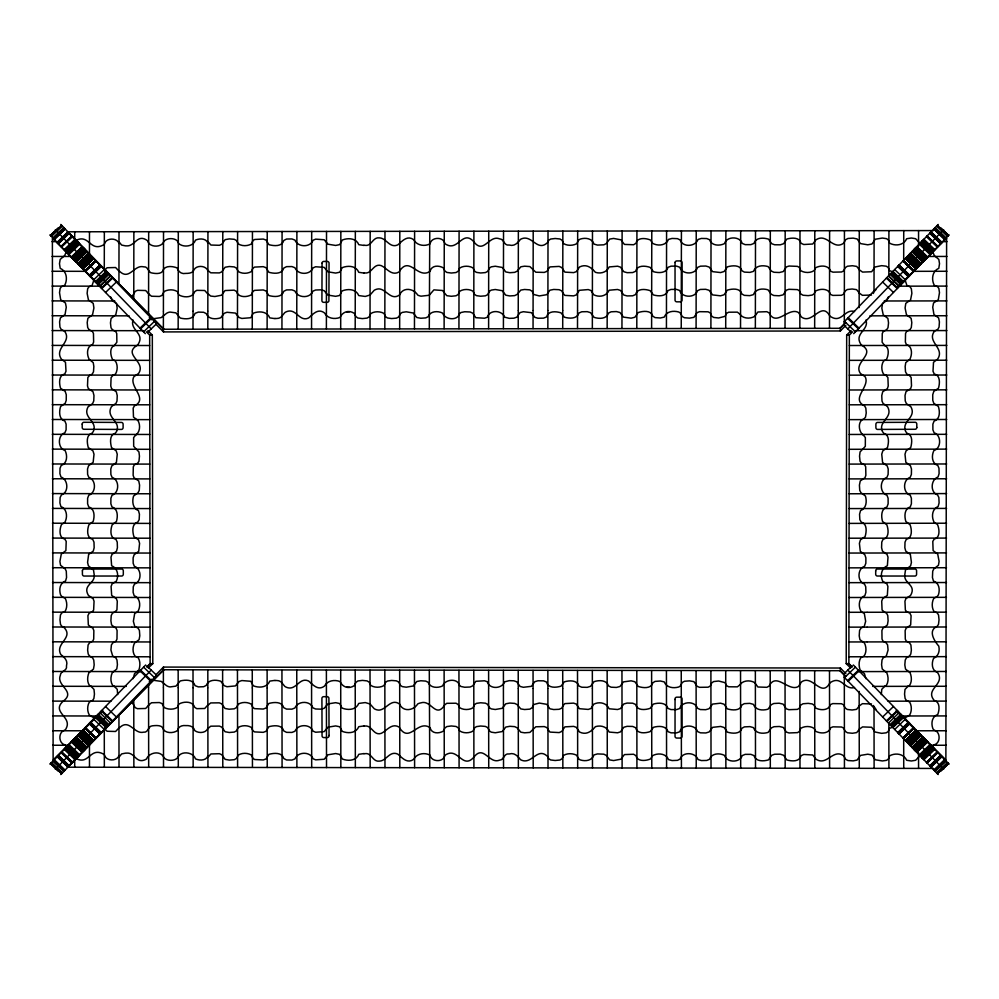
<?xml version="1.0" encoding="UTF-8"?>
<svg xmlns="http://www.w3.org/2000/svg" width="999" height="999" viewBox="0 0 999 999"><rect width="100%" height="100%" fill="white"/><g stroke="black" fill="none" stroke-linecap="round" stroke-linejoin="round"><path stroke-width="1.5" d="M163.961 329.233L74.7 239.048L74.713 231.78M89.46 253.958L89.485 231.756M104.283 268.931L104.346 231.731M118.943 283.741L119.018 231.718M133.766 298.738L133.866 231.693M148.551 313.674L148.564 311.413M148.564 311.176L148.676 231.668M163.374 329.071L163.399 311.376M163.411 311.139L163.524 231.656M178.159 329.046L178.184 311.351M178.197 311.139L178.309 231.631M193.007 329.033L193.032 311.313M193.044 311.114L193.157 231.606M207.817 329.008L207.842 311.288M207.829 310.951L207.942 231.593M222.615 328.983L222.64 311.251M222.677 310.939L222.789 231.568M237.45 328.971L237.475 311.213M237.487 310.914L237.6 231.543M252.26 328.946L252.285 311.188M252.322 310.914L252.447 232.492M267.12 328.921L267.145 311.151M267.12 310.901L267.233 231.506M281.943 328.534L282.08 231.481M296.753 328.883L296.89 231.468M311.551 328.496L311.688 231.443M326.386 328.846L326.523 231.418M340.696 328.821L340.846 231.406M355.194 328.808L355.344 231.381M370.017 328.783L370.167 231.356M384.827 328.758L384.977 231.343M399.662 328.746L399.812 231.318M414.46 328.721L414.61 231.293M429.295 328.696L429.77 231.281M444.118 328.671L444.268 231.256M458.941 328.659L459.09 231.231M473.776 328.634L473.901 231.219M488.611 310.327L488.736 231.194M488.611 328.609L488.636 310.689M503.409 328.596L503.446 310.664M503.409 310.302L503.533 231.169M518.219 328.571L518.256 310.639M518.244 310.314L518.369 231.156M533.054 328.546L533.079 310.589M533.079 310.314L533.204 231.131M547.852 328.534L547.889 310.577M547.889 310.302L548.014 231.106M562.712 328.509L562.737 310.539M562.737 310.314L562.849 231.094M577.509 328.484L577.534 310.514M577.559 310.302L577.672 231.069M592.345 328.471L592.37 310.477M592.37 310.277L592.482 231.044M607.155 328.446L607.292 231.031M621.952 328.421L622.115 231.006M636.8 328.409L636.925 230.981M651.61 328.384L651.785 230.969M666.433 328.359L666.583 230.944M681.243 328.346L681.418 230.919M696.091 328.321L696.228 230.906M710.901 328.296L711.026 230.881M725.711 328.284L725.873 230.856M740.534 328.259L740.684 230.844M755.356 328.234L755.506 230.819M770.316 230.794L770.204 328.221M785.027 328.196L785.177 230.781M799.837 328.172L799.987 230.757M814.66 328.159L814.797 230.732M829.495 328.134L829.607 230.719M844.317 323.314L844.442 230.694M850.636 668.006L846.215 663.623L846.677 335.052L851.098 330.644M852.659 331.805L849.35 335.102L848.875 663.698L852.197 666.97M859.152 307.617L859.277 230.669M873.326 293.506L874.013 291.621L874.113 230.657M888.835 276.199L888.91 230.632M903.683 261.888L903.733 230.607M918.543 246.353L918.568 230.594M905.094 719.63L945.878 760.227L946.615 238.274M117.695 694.58L117.22 689.322L114.348 686.375M933.516 768.431L67.495 767.195L163.424 669.755L163.486 667.082L840.371 668.031L845.841 673.588M845.778 676.261L840.309 670.704L840.371 668.031M133.129 678.646L134.528 673.713L138.948 669.867C140.21 666.008 140.447 661.238 138.199 657.729L134.965 656.043C132.343 652.422 132.605 646.94 134.528 643.044L139.086 639.647L139.798 635.814L139.41 630.431L137.999 628.134L134.765 626.46L133.354 621.303L134.678 613.498L137.7 611.763C140.946 606.78 140.547 597.926 134.141 595.666L133.104 592.295L133.254 586.825L134.465 584.078C142.008 581.655 141.758 568.668 134.303 566.246L133.154 563.274L133.104 557.904L134.128 554.782L138.724 551.298L139.598 543.344L138.574 539.885L133.916 536.663C132.455 531.918 131.581 523.763 137.75 522.102L139.161 519.68L139.435 514.223L138.461 510.601C132.58 508.354 131.98 501.498 133.554 496.041L138.087 492.682L139.261 490.309L139.585 485.164L138.749 480.981L134.003 477.722L133.129 475.299L133.304 466.808L134.341 464.835L137.55 463.299L138.961 461.251L139.46 456.168L138.936 451.948L133.679 446.316L133.629 437.612L135.951 434.702M93.831 280.244L92.058 285.539L88.923 286.825L87.65 288.786L87.125 293.356L88.449 299.95L93.219 303.359L93.906 308.004L92.545 314.722L87.875 318.319L87.2 322.652L87.7 327.572L89.098 329.67L92.395 331.456L93.456 333.454L93.631 342.058L92.657 344.405C86.513 346.416 86.576 354.62 89.261 359.428L93.244 362.637L93.844 366.508L93.494 371.803L92.195 374.15L90.022 375.087M133.054 320.042C129.658 329.945 144.693 333.191 138.474 343.743A4.433 4.146 88.8 0 1 137.15 345.317C122.115 354.545 146.753 361.8 138.524 373.514L133.966 376.611C128.147 386.413 148.951 398.788 134.39 405.894L133.167 408.141L133.479 417.12L137.775 420.254C140.447 424.388 140.322 431.506 136.176 434.715M341.233 292.37L339.61 295.492L335.614 296.316L327.909 295.092L324.138 290.647L320.592 289.835L315.597 290.01L313.012 291.121L311.601 293.306M945.878 760.177L932.741 747.115L933.541 745.242A1.411 1.324 -88.8 0 1 933.953 744.879C940.633 743.443 940.708 732.329 934.777 730.369A3.584 3.347 -88.8 0 1 932.741 728.209C930.918 722.764 932.129 716.52 937.736 714.51C939.51 710.102 940.296 701.985 934.327 700.561C924.25 688.811 946.09 684.44 937.387 672.352C931.617 670.504 931.455 663.186 933.553 658.403C938.311 656.268 940.009 651.261 938.785 646.153C934.49 641.121 927.447 630.544 937.224 626.298L938.498 624.35L939.035 619.83L938.548 615.034L937.262 612.949L933.978 611.438C931.592 607.667 931.767 602.185 933.803 598.289L937.05 596.69L938.411 594.88C940.146 589.435 939.172 583.004 933.441 580.981L932.442 577.522L932.716 571.153L933.89 568.818L938.448 565.284L939.097 561.413L937.711 554.07L933.116 550.599L932.791 541.396L934.202 539.098C940.496 537.737 939.422 528.821 937.449 524.425L934.377 522.677C931.205 517.507 931.805 508.903 938.136 506.505L939.097 502.934L938.86 497.502L937.574 494.917C929.957 492.407 930.706 479.47 938.049 476.973L939.097 473.651L938.985 468.294L937.824 465.497C931.73 463.424 931.355 455.569 933.915 450.512C941.433 448.464 941.52 435.064 934.115 432.779L932.891 429.82L932.879 424.15L934.077 421.116C940.209 419.218 939.984 411.551 938.373 406.481L933.803 403.296L932.766 400.349L932.716 394.717L933.815 391.383L938.461 388.211C939.897 383.304 940.484 375.362 934.202 373.913L933.004 371.228L933.516 362.262L937.512 359.253C945.341 348.114 926.473 342.045 934.415 331.231L937.736 329.47L939.06 327.098L939.41 321.853L938.61 317.944L933.94 314.51L932.729 307.242L933.541 303.022L938.298 299.75L939.485 292.657L938.86 288.449L937.549 286.688L934.302 285.289C931.18 279.495 932.229 271.079 938.785 268.356L939.522 263.649L938.81 259.39L934.39 255.694L933.078 252.622M888.386 296.865L886.962 300.337L882.492 303.484L881.842 308.254L883.228 314.797L887.899 318.444L888.536 322.889L887.999 327.722L886.588 329.745L883.291 331.531L882.254 333.591L882.129 342.195L884.639 345.504M65.922 252.622L64.61 255.694L60.19 259.39L59.478 263.649L60.215 268.356C66.771 271.079 67.82 279.495 64.698 285.289L61.451 286.688L60.14 288.449L59.515 292.657L60.702 299.75L65.459 303.022L66.271 307.242L65.06 314.51L60.39 317.944L59.59 321.853L59.94 327.098L61.264 329.47L64.585 331.231C72.527 342.045 53.659 348.114 61.488 359.253L65.484 362.262L65.996 371.228L64.798 373.913C58.529 375.362 59.103 383.291 60.539 388.211L65.185 391.383L66.284 394.717L66.234 400.349L65.197 403.296L60.627 406.481C59.016 411.551 58.791 419.218 64.923 421.116L66.121 424.15L66.109 429.82L64.885 432.779C57.48 435.064 57.567 448.464 65.085 450.512C67.645 455.569 67.283 463.436 61.176 465.497L60.015 468.294L59.903 473.651L60.951 476.973C68.294 479.47 69.043 492.407 61.426 494.917L60.14 497.502L59.903 502.934L60.864 506.505C67.195 508.903 67.795 517.507 64.623 522.677L61.551 524.425C59.578 528.821 58.504 537.737 64.798 539.098L66.209 541.396L65.884 550.599L61.289 554.07L59.903 561.413L60.552 565.284L65.11 568.818L66.284 571.153L66.558 577.522L65.559 580.981C59.828 583.004 58.854 589.435 60.589 594.88L61.95 596.69L65.197 598.289C67.233 602.185 67.408 607.667 65.022 611.438L61.738 612.949L60.452 615.034L59.965 619.83L60.502 624.35L61.776 626.298L63.724 627.11M920.529 243.906L915.621 238.711L911.35 238.012L906.655 238.736C903.933 245.292 895.516 246.353 889.709 243.232L888.323 239.985L886.563 238.661L882.342 238.049L875.261 239.236L871.99 243.981L867.769 244.805L860.501 243.594L857.067 238.923L853.146 238.124L847.914 238.474L845.541 239.797L843.78 243.107C832.966 251.061 826.897 232.193 815.758 240.01L812.749 244.018L803.783 244.518L801.086 243.331C799.637 237.05 791.707 237.637 786.8 239.073L783.628 243.719L780.281 244.817L774.662 244.767L771.715 243.731L768.531 239.148C763.461 237.537 755.781 237.325 753.883 243.456L750.861 244.643L745.192 244.643L742.232 243.406C739.947 236.001 726.535 236.126 724.487 243.619C719.442 246.179 711.575 245.804 709.515 239.698L706.718 238.549L701.36 238.436L698.026 239.473C695.541 246.815 682.604 247.565 680.094 239.947L677.497 238.661L672.077 238.436L668.506 239.398C666.096 245.729 657.504 246.328 652.335 243.144L650.574 240.085C646.153 238.099 637.325 237.038 635.913 243.319L633.616 244.743L624.412 244.418L620.941 239.81L613.598 238.436L609.727 239.086L606.193 243.631L603.846 244.817L597.489 245.092L594.03 244.093C592.007 238.349 585.564 237.375 580.132 239.123L578.321 240.484L576.723 243.719C572.814 245.766 567.345 245.941 563.561 243.556L562.062 240.26L559.977 238.986L555.182 238.499L550.661 239.036L548.713 240.309L547.777 242.557M178.222 705.594L178.896 704.083C183.554 701.31 192.782 700.911 194.743 707.354L196.766 708.666L204.708 708.503L207.854 704.994M178.222 705.694L177.56 707.255C173.863 709.852 168.082 709.665 164.173 707.504L161.938 703.521L159.378 702.547L151.511 702.759L148.589 705.132M562.762 706.131L561.688 708.179L559.115 709.302L553.758 709.552L549.912 708.803L546.753 704.307L539.298 703.071L533.841 704.495L532.067 707.742L529.807 709.14L524.575 709.527L520.816 708.915L517.07 704.557L514.697 703.396L509.815 703.059L505.831 703.783L502.185 708.303L495.267 709.502L491.221 708.89L489.36 707.617L487.637 704.345L485.389 703.171L480.644 702.772L476.423 703.358L474.537 704.67L472.852 707.904C469.018 710.052 463.561 710.114 459.802 707.779L458.129 704.52L456.031 703.221L446.765 703.321L444.892 704.732C435.826 719.093 431.268 699.525 421.079 702.821A11.826 11.051 1.2 0 0 417.744 703.92C413.736 710.526 403.146 712.387 399.612 704.095C391.146 697.939 386.451 709.627 379.046 710.114A8.816 8.242 1.2 0 1 374.2 708.691L370.067 704.02L365.397 702.597A11.351 10.614 1.2 0 0 363.961 702.734L358.728 703.433C356.168 709.927 348.214 710.489 342.295 708.141L341.333 706.942M547.952 269.568L549.974 266.908L559.178 266.408L561.725 267.557L564.91 272.14L573.651 272.615L576.336 271.653L579.507 267.008C586.575 263.474 591.52 267.819 595.429 272.352C601.023 274.038 606.768 272.252 609.178 266.933L617.607 266.209L620.516 267.145L623.863 271.765L627.122 272.677L632.717 272.552L635.589 271.291C637.1 264.935 645.379 265.684 650.187 267.407L653.483 271.678C658.603 273.202 666.133 273.376 668.081 267.295L671.078 266.159L676.61 266.134L679.707 267.233C682.167 274.725 695.167 274.937 697.639 267.382L700.461 266.171L705.831 266.034L709.115 267.033L712.662 271.666L720.604 272.552L724.088 271.528L727.384 266.858C732.142 265.434 740.259 264.573 741.92 270.729L744.392 272.115L749.924 272.377L753.483 271.366C755.669 265.409 762.712 264.985 768.106 266.583L771.415 271.129L773.975 272.277L779.357 272.515L783.228 271.578L786.45 266.87L789.06 266.034L797.502 266.371L799.3 267.47L800.848 270.729C804.645 273.027 810.401 273.152 814.098 270.592L815.584 267.794C820.329 265.172 828.658 264.96 830.606 271.191L832.941 272.165L841.558 271.99L843.568 270.916L845.329 267.632L847.439 266.233L852.384 265.734L856.705 266.408L859.215 269.593M148.589 705.232L145.679 708.478L137.487 708.678L135.227 707.667L133.092 703.958L131.219 702.834L67.507 767.22M904.882 719.392L905.693 717.482L909.627 715.109C911.887 711.325 911.875 705.868 909.652 702.072L906.405 700.399L905.106 698.463L904.557 694.105L904.994 689.46L907.891 686.338M562.762 706.043L564.847 703.608L573.551 703.121L576.261 704.07L579.408 708.703L588.236 709.427L590.996 708.466L593.643 704.283C599.213 701.286 606.593 702.821 609.115 708.778L617.532 709.515L620.454 708.591L623.826 703.97L627.085 703.071L632.654 703.196L635.539 704.42C637.075 710.776 645.292 710.052 650.124 708.341L653.421 704.07C658.516 702.597 666.071 702.347 668.006 708.403L670.941 709.565L676.473 709.615L679.632 708.541C682.105 701.073 695.067 700.761 697.564 708.316L700.324 709.552L705.681 709.702L709.028 708.741L712.612 704.083L720.491 703.184L724.013 704.183L727.309 708.865C732.055 710.277 740.184 711.201 741.87 705.044L744.292 703.646L749.774 703.358L753.396 704.345C755.619 710.264 762.549 710.764 767.994 709.19L771.34 704.657L773.825 703.496L779.145 703.221L783.104 704.12L786.35 708.84L788.885 709.69L797.377 709.39L799.225 708.328L800.773 705.082L803.021 703.758L808.228 703.358L812.212 703.933L814.01 705.094L815.496 707.891C820.179 710.551 828.608 710.838 830.506 704.595L832.779 703.596L841.408 703.721L843.481 704.77L845.254 708.054L847.277 709.465L852.11 710.002L856.555 709.365L859.177 706.143M859.215 729.407L856.705 732.592L852.384 733.266L847.439 732.766L845.329 731.368L843.568 728.084L841.558 727.01L832.941 726.835L830.606 727.809C828.658 734.04 820.329 733.828 815.584 731.206L814.098 728.408C810.401 725.848 804.645 725.973 800.848 728.271L799.3 731.53L797.502 732.629L789.06 732.966L786.45 732.13L783.228 727.422L779.357 726.485L773.975 726.723L771.415 727.871L768.106 732.417C762.712 734.015 755.669 733.591 753.483 727.634L749.924 726.623L744.392 726.885L741.92 728.271C740.259 734.427 732.142 733.566 727.384 732.142L724.088 727.472L720.604 726.448L712.662 727.334L709.115 731.967L705.831 732.966L700.461 732.829L697.639 731.618C695.179 724.063 682.13 724.263 679.707 731.768L676.61 732.866L671.078 732.841L668.081 731.705C666.133 725.624 658.603 725.798 653.483 727.322L650.187 731.593C645.379 733.316 637.1 734.065 635.589 727.709L632.717 726.448L627.122 726.323L623.863 727.235L620.516 731.855L617.607 732.791L609.178 732.067C606.768 726.748 601.023 724.962 595.429 726.648C591.52 731.181 586.575 735.526 579.507 731.992L576.336 727.347L573.651 726.385L564.91 726.86L561.725 731.443L559.178 732.592L549.974 732.092L547.952 729.432M547.952 269.693L546.815 271.416L544.28 272.415L535.801 272.215L529.882 266.583L524.662 266.184L520.879 266.783L517.107 271.166L514.747 272.352L509.865 272.702L505.844 271.965L502.222 267.445L495.279 266.233L491.246 266.845L489.398 268.144L487.674 271.403L485.414 272.577L480.656 272.977L476.423 272.377L474.562 271.066L472.877 267.819C469.043 265.697 463.586 265.609 459.84 267.969L458.154 271.241L456.043 272.54L451.286 273.027L446.778 272.415L444.917 270.991L443.431 267.944C439.036 265.247 431.718 265.06 430.094 271.154A1.324 1.236 -1.2 0 1 429.832 271.516C417.195 279.408 409.378 254.695 399.026 271.99C391.546 276.199 386.95 268.306 381.281 265.647C373.501 262.949 372.04 273.838 365.01 272.977A9.89 9.253 -1.2 0 1 363.986 272.839M118.956 728.371C129.133 717.419 133.903 734.502 143.431 732.192C148.626 732.954 147.815 725.898 152.51 725.798C156.306 725.436 162.637 724.712 163.524 729.72C166.546 733.616 174.201 733.266 177.747 730.306C178.259 726.41 182.243 725.137 185.814 725.599C189.548 725.274 193.806 726.535 194.78 730.606C198.476 733.491 206.044 733.341 207.879 728.246M104.72 271.228L105.757 269.106A3.534 3.309 -1.2 0 1 107.28 267.744L115.597 267.52L119.056 271.179M207.942 755.831C206.181 760.826 199.488 760.714 195.467 758.865C193.431 752.097 181.656 750.711 178.309 756.48C176.299 761.725 164.835 761.7 163.112 756.056C158.816 750.411 148.926 752.871 146.428 759.09C135.926 764.959 135.202 752.047 126.423 753.134A26.136 24.438 1.2 0 0 125.524 753.146L121.653 753.92L119.018 757.13M740.296 684.29C743.506 680.144 750.624 680.019 754.757 682.692L757.891 687L766.87 687.312L769.118 686.076C776.136 671.59 788.648 692.27 798.401 686.5L801.498 681.942C812.537 674.038 821.053 698.089 829.682 683.316A4.433 4.146 1.2 0 1 831.255 682.005C841.707 675.799 844.854 690.459 854.532 687.499M311.601 293.406C307.567 298.451 297.34 297.427 294.892 290.996L291.92 289.847L286.538 289.91L283.766 291.308C281.98 297.665 273.813 296.915 268.831 295.529L265.971 290.971L263.212 289.947L254.595 290.359L252.922 291.471L251.323 294.805C246.765 297.465 238.099 297.714 236.476 291.471L234.203 290.172L225.037 290.534L221.603 295.204L214.885 296.516L210.702 296.066L207.854 293.656M207.854 705.344L210.702 702.934L219.293 702.834L221.603 703.796L225.037 708.466L229.146 709.215L234.203 708.828L236.476 707.529L238.187 704.283C241.92 701.81 247.515 701.922 251.323 704.195L252.922 707.529L254.595 708.641L263.212 709.053L265.971 708.029L268.831 703.471C273.813 702.085 281.98 701.335 283.766 707.692L286.538 709.09L291.92 709.153L294.892 708.004C297.34 701.573 307.567 700.549 311.601 705.594M874.013 291.621L875.911 289.722M207.879 728.596L210.764 726.186L219.368 726.086L221.653 727.072L225.112 731.743L229.258 732.492L234.278 732.08L236.526 730.781L238.224 727.534C241.97 725.062 247.565 725.162 251.361 727.447L252.947 730.793L254.62 731.905L263.212 732.342L265.984 731.33L268.856 726.735C273.838 725.324 282.018 724.562 283.791 730.943L286.563 732.354L291.933 732.429L294.917 731.28C297.814 723.9 310.202 723.738 313.049 731.131L315.634 732.242L324.163 731.63L327.947 727.172L335.652 725.923L339.648 726.76L342.332 731.393C348.251 733.728 356.206 733.179 358.753 726.685L364.011 725.936M740.296 684.515L737.387 686.85L728.671 686.788L726.598 685.651L724.962 682.642L718.643 681.018L713.661 681.555L711.675 682.979L710.114 686.188L708.079 687.2L699.562 687.324L697.215 686.413L693.893 681.643L689.51 680.868L684.502 681.256L682.255 682.467L680.619 685.739L678.796 686.987C673.189 688.573 666.595 687.662 664.223 681.892L660.327 681.006L655.007 681.405L652.797 682.879C651.123 688.998 642.807 687.999 638.174 686.438L634.889 681.743L631.106 680.831L623.513 681.867L619.929 686.525L616.408 687.437L611.113 687.2L608.516 685.926C606.693 679.857 599.038 679.982 594.055 681.668L590.559 686.313L587.262 687.349L581.743 687.225L578.958 686.013C577.097 679.894 569.343 680.319 564.348 681.842L561.076 686.113C556.143 687.749 548.076 688.398 546.515 682.042L543.493 680.843L537.924 680.769L534.777 681.705L531.443 686.325L523.376 687.287L520.092 686.45L516.795 681.83L513.911 680.806L509.278 680.644L504.745 681.805C501.81 689.06 489.535 689.572 487.25 681.718L484.503 680.781L475.849 681.293L472.727 685.851L470.117 687.012L464.71 687.25L460.914 686.488L459.415 685.077C457.342 677.871 444.88 679.283 442.619 685.888C437.824 688.336 430.207 688.024 428.109 682.267L425.724 681.093L420.816 680.756L416.833 681.48L413.249 685.988L406.243 687.2L402.21 686.588L400.387 685.289L398.676 682.042L396.403 680.843L391.583 680.444L387.387 681.056L385.552 682.392L383.903 685.626C380.045 687.737 374.55 687.849 370.804 685.426L369.168 682.18L367.058 680.893L362.325 680.394L357.792 681.006L355.919 682.429L354.295 685.639C348.426 689.472 342.632 687.062 339.922 681.518C334.503 679.42 327.31 680.556 324.525 686.063C318.019 691.058 312.974 684.752 308.616 681.006C300.312 677.222 297.178 687.824 290.047 688.011A8.766 8.192 1.2 0 1 284.802 686.388L282.08 683.066A6.319 5.907 1.2 0 0 278.359 680.694L276.436 680.494A8.329 7.792 1.2 0 0 275 680.606M207.942 757.354L210.926 753.958L219.418 753.708L221.703 754.682L225.162 759.365L229.32 760.102L234.328 759.69L236.563 758.378L238.274 755.119C242.033 752.684 247.627 752.771 251.411 755.082L252.997 758.416L254.683 759.527L263.286 759.952L266.046 758.915L268.918 754.332C273.876 752.959 282.055 752.172 283.816 758.528L286.551 759.964L291.92 760.052L294.93 758.915C297.839 751.548 310.214 751.323 313.074 758.74L315.647 759.852L324.188 759.252L327.972 754.794L335.664 753.546L339.672 754.37L342.37 759.003C348.289 761.35 356.256 760.788 358.791 754.307L364.048 753.558M119.056 727.821L115.597 731.48L107.28 731.256A3.534 3.309 1.2 0 1 105.757 729.894L104.72 727.771M859.177 706.031L862.412 703.683L871.515 703.958M119.118 755.506C116.983 761.475 106.131 761.4 104.508 755.094A4.046 3.784 1.2 0 0 103.134 753.908C89.898 747.015 89.123 765.334 76.074 758.566M859.215 729.27L862.549 726.91L871.652 727.26L875.049 732.017L881.655 733.341L886.225 732.816L888.173 731.543L889.46 728.408L893.531 726.835M341.333 292.058L342.295 290.859C348.214 288.511 356.168 289.073 358.728 295.567L363.961 296.278A11.351 10.614 -1.2 0 0 365.397 296.416L370.067 294.98L374.2 290.309A8.816 8.242 -1.2 0 1 379.046 288.886C386.451 289.36 391.146 301.061 399.612 294.905C403.146 286.613 413.736 288.474 417.744 295.08A11.826 11.051 -1.2 0 0 421.079 296.179L429.22 295.267L433.903 289.86L442.482 290.497L446.765 295.679L451.298 296.278L456.031 295.779L458.129 294.48L459.802 291.221C463.561 288.886 469.018 288.948 472.852 291.096L474.537 294.33L476.423 295.642L480.644 296.228L485.389 295.829L487.637 294.655L489.36 291.383L491.221 290.11L495.267 289.498L502.185 290.697L505.831 295.217L509.815 295.941L514.697 295.604L517.07 294.443L520.816 290.085L524.575 289.473L529.807 289.86L532.067 291.258L533.841 294.505L539.298 295.929L546.753 294.693L549.912 290.197L553.758 289.448L559.115 289.698L561.688 290.821L562.762 292.869M547.927 242.17C537.2 253.134 531.793 233.092 520.516 239.323C517.644 242.769 514.685 246.641 509.178 245.03C503.808 246.079 504.27 238.873 499.5 238.836C489.048 234.553 483.603 254.907 473.801 241.708C462.824 229.533 458.291 250.749 446.803 244.78A3.584 3.347 -1.2 0 1 444.642 242.757C442.782 236.663 431.556 236.975 430.132 243.544A1.324 1.236 -1.2 0 1 429.782 243.981C424.313 246.741 416.658 245.392 413.698 239.698C407.18 234.902 402.16 241.209 397.814 244.892C389.535 248.614 386.476 237.999 379.333 237.862C372.602 236.913 371.703 246.503 365.047 245.354A9.89 9.253 -1.2 0 1 364.036 245.23M49.95 764.098L145.667 664.984M55.357 769.33L151.199 670.079M60.777 774.55L156.493 675.436M844.068 321.953L938.223 224.45M847.801 328.921L943.643 229.67M853.683 333.666L949.05 234.902M149.313 681.48L151.498 679.27M155.856 674.837L163.486 667.082M131.219 702.834L163.961 669.767M844.492 323.676L839.922 328.284M933.516 230.569L67.495 231.805L163.424 329.245L840.309 328.296L845.778 322.739M155.856 324.163L163.486 331.918L840.371 330.969L845.841 325.412M102.123 287.787L52.385 238.274L53.122 760.227L82.667 730.793L52.722 730.744M53.122 760.227L93.906 719.63M94.967 718.543L102.835 710.714M146.803 666.97L150.112 663.673L152.785 663.623L152.323 335.052L147.902 330.644M148.364 668.006L152.785 663.623M896.877 287.787L946.602 238.311M147.128 666.645L150.112 663.673L149.663 335.077L146.341 331.805M50.387 235.352L57.967 228.034M50.624 235.602L54.957 231.418M50.824 235.814L61.551 225.25M51.236 236.226L62.113 225.824L51.374 236.376M52.91 237.962L63.724 227.51M53.272 238.336L64.086 227.884M54.258 239.36L65.085 228.908M54.358 239.46L65.185 229.008M57.118 242.32L67.944 231.868M57.28 242.495L68.107 232.043M57.405 242.632L68.294 232.23M57.58 242.807L68.407 232.355M57.905 243.132L68.731 232.68M58.192 243.444L69.018 232.992M58.454 243.706L69.281 233.254M61.039 246.378L71.866 235.926M61.389 246.741L72.14 236.214M61.601 246.965L72.54 236.626M64.286 249.75L75.112 239.298M64.448 249.912L75.262 239.46M64.698 250.162L67.944 247.028M64.798 250.274L66.933 248.152M64.91 250.399L75.724 239.922M65.185 250.674L76.011 240.222M65.522 251.024L76.349 240.572M66.034 251.548L76.773 241.021M77.01 241.258L66.184 251.711L77.073 241.333M66.521 252.06L77.348 241.608M66.683 252.223L77.497 241.77M67.108 252.66L77.997 242.282M67.457 253.034L78.197 242.495M78.559 242.869L67.732 253.321L78.621 242.932M68.943 254.57L79.758 244.118M71.329 257.043L82.155 246.591M71.491 257.205L76.898 251.985M71.653 257.38L82.48 246.928M72.178 257.917L83.067 247.54M83.217 247.69L72.403 258.142L83.292 247.764M72.79 258.554L83.616 248.102M72.877 258.641L83.704 248.189M73.089 258.866L83.916 248.414M73.427 259.203L84.166 248.676M73.464 259.253L84.291 248.801M73.626 259.415L84.528 249.051L73.739 259.54M73.951 259.752L84.778 249.3M74.076 259.877L84.865 249.4M74.201 260.015L85.027 249.563M74.326 260.14L85.152 249.688M75.075 260.914L85.902 250.462M75.4 261.251L86.226 250.799M75.874 261.738L86.688 251.286M76.086 261.963L86.913 251.511M76.249 262.138L87.038 251.648M77.747 263.686L88.574 253.234M77.81 263.748L88.636 253.296M77.997 263.936L88.824 253.484M78.746 264.723L89.573 254.27M78.958 264.935L89.785 254.483M79.096 265.072L89.91 254.62M79.221 265.222L90.047 254.77M80.182 266.209L91.009 255.756M80.557 266.596L91.384 256.144M80.744 266.783L91.571 256.331M81.069 267.133L91.896 256.681M81.244 267.307L92.07 256.855M81.456 267.532L92.283 257.08M81.643 267.72L92.47 257.267M82.555 268.656L93.382 258.204M82.767 268.893L93.544 258.379M82.917 269.043L93.644 258.491M84.703 270.891L95.529 260.439M84.878 271.066L95.704 260.614M85.04 271.241L95.929 260.864M96.066 260.989L85.24 271.441L92.882 264.198M89.073 275.424L99.9 264.972M89.273 275.624L100.1 265.172M90.272 276.661L101.149 266.258M90.484 276.873L101.311 266.421M93.494 279.995L104.321 269.543M95.38 281.943L106.106 271.391M95.442 282.005L106.269 271.553M95.554 282.13L106.381 271.678M95.829 282.405L106.643 271.953M96.279 282.879L107.105 272.427M97.315 283.953L108.142 273.489M98.127 284.79L108.953 274.338M99.663 286.376L110.489 275.924L99.75 286.476M101.261 288.037L112.088 277.585M101.773 288.561L112.6 278.109M105.544 292.47L116.371 282.018M139.997 328.159L150.824 317.694M140.622 328.796L151.448 318.344M143.594 331.868L154.42 321.416M147.952 332.055L156.606 323.688M844.555 673.214L852.135 665.896M844.58 677.584L855.406 667.132M847.552 680.656L858.378 670.204M848.176 681.306L859.003 670.841M882.629 716.982L893.456 706.53M886.4 720.891L897.227 710.439M886.912 721.415L897.739 710.963M888.511 723.076L899.25 712.524M890.047 724.662L900.873 714.21M890.858 725.511L901.685 715.047M891.895 726.573L902.721 716.121M892.357 727.047L903.171 716.595M892.619 727.322L903.446 716.87M903.62 717.057L892.794 727.509L903.708 717.157M894.679 729.457L905.506 719.005M897.689 732.579L908.516 722.127M897.901 732.791L908.728 722.339M898.9 733.828L909.727 723.376M899.1 734.028L909.927 723.576M902.934 738.011L913.698 727.497M903.296 738.386L914.122 727.934M903.471 738.561L914.297 728.109M905.256 740.409L916.083 729.957M905.456 740.621L916.283 730.169M905.618 740.796L916.445 730.344M906.53 741.733L917.357 731.28M906.717 741.92L917.544 731.468M917.656 731.593L906.842 742.045L917.756 731.693M907.104 742.319L917.931 731.867M907.429 742.669L918.256 732.217M907.529 742.769L918.443 732.404M907.991 743.244L918.818 732.791M908.953 744.23L919.779 733.778M909.215 744.517L920.042 734.065M909.427 744.73L920.254 734.277M910.176 745.516L921.003 735.064M910.364 745.704L921.19 735.252M910.426 745.766L921.253 735.314M911.925 747.314L922.776 736.9M912.087 747.489L922.914 737.037M912.312 747.714L923.126 737.262M912.774 748.201L923.6 737.749M913.098 748.538L923.925 738.086M913.898 749.362L924.724 738.91M914.135 749.6L924.924 739.123M914.222 749.7L925.049 739.248M914.435 749.912L925.261 739.46M914.709 750.199L925.536 739.747M914.834 750.324L925.574 739.797M915.084 750.586L925.911 740.134M915.384 750.898L926.21 740.446L915.471 750.986M915.708 751.236L926.535 740.783L915.783 751.31M915.933 751.46L926.822 741.083M916.52 752.072L927.359 741.633M922.102 747.015L927.509 741.795M916.845 752.409L927.671 741.957M919.242 754.882L930.057 744.43M919.942 755.619L930.831 745.229M920.379 756.068L931.205 745.616M921.003 756.718L931.817 746.253L926.485 751.573M921.503 757.23L932.317 746.777M921.652 757.392L932.479 746.94M921.927 757.667L932.741 747.215L921.99 757.741M922.152 757.904L932.966 747.452M922.651 758.428L933.478 747.976M933.678 748.176L922.926 758.703L933.815 748.326M923.276 759.078L934.202 748.726L931.056 751.972M923.738 759.54L934.552 749.088M923.888 759.702L934.714 749.25M926.46 762.374L937.287 751.922M926.572 762.487L937.399 752.035M926.797 762.712L937.611 752.259M926.86 762.786L929.033 760.701M927.134 763.074L937.961 752.622M929.719 765.746L940.546 755.294M929.982 766.008L940.808 755.556M930.269 766.32L941.095 755.868M941.433 756.218L930.606 766.67L941.533 756.318M930.893 766.957L941.72 756.505M930.931 766.995L941.745 756.543M931.056 767.132L941.882 756.68M933.815 769.992L944.642 759.54M934.914 771.116L945.728 760.664M934.989 771.203L945.816 760.751M935.276 771.49L946.09 761.038M936.8 773.076L947.626 762.624L936.95 773.226M937.349 773.651L948.176 763.186M937.449 773.75L948.376 763.398M941.033 770.966L948.625 763.661M920.529 755.094L915.621 760.289L911.35 760.988L906.655 760.264C903.82 753.783 895.579 752.597 889.709 755.768L888.323 759.015L886.563 760.339L882.342 760.951L875.261 759.764L871.99 755.019L867.769 754.195L860.501 755.406L857.067 760.077L853.146 760.876L847.914 760.526L845.541 759.203L843.78 755.893C832.966 747.939 826.897 766.807 815.758 758.99L812.749 754.982L803.783 754.482L801.086 755.669C799.637 761.95 791.707 761.363 786.8 759.927L783.628 755.281L780.281 754.183L774.662 754.233L771.715 755.269L768.531 759.852C763.461 761.463 755.781 761.675 753.883 755.544L750.861 754.357L745.192 754.357L742.232 755.594C739.947 762.999 726.535 762.874 724.487 755.381C719.442 752.821 711.575 753.196 709.515 759.302L706.718 760.451L701.36 760.564L698.026 759.527C695.541 752.185 682.604 751.435 680.094 759.053L677.497 760.339L672.077 760.564L668.506 759.602C666.096 753.271 657.504 752.672 652.335 755.856L650.574 758.915C646.153 760.901 637.325 761.962 635.913 755.681L633.616 754.257L624.412 754.582L620.941 759.19L613.598 760.564L609.727 759.914L606.193 755.369L603.846 754.183L597.489 753.908L594.03 754.907C592.007 760.651 585.564 761.625 580.132 759.877L578.321 758.516L576.723 755.281C572.814 753.234 567.345 753.059 563.561 755.444L562.062 758.74L559.977 760.014L555.182 760.501L550.661 759.964L548.713 758.691L547.777 756.443M114.361 345.504L116.871 342.195L116.746 333.591L115.709 331.531L112.412 329.745L111.001 327.722L110.464 322.889L111.101 318.444L115.772 314.797L117.158 308.254L116.508 303.484L112.038 300.337L110.614 296.865M113.199 375.124L111.101 377.547L110.764 386.001L111.588 388.599L116.296 391.795L117.233 395.604L117.008 401.011L115.872 403.596L113.736 404.782M89.972 375.087L87.85 377.46L87.487 385.889L88.312 388.524L93.007 391.72L93.968 395.492L93.756 400.924L92.632 403.546L88.074 406.843C82.155 417.832 98.064 421.091 93.294 431.556L91.933 433.266C85.964 434.902 87.013 442.957 88.287 447.552L92.944 450.849L94.006 454.22L93.169 462.262L88.549 465.821L87.525 469.018L87.612 474.413L88.799 477.31C96.329 479.782 96.279 492.782 88.749 495.242L87.612 498.264L87.6 503.796L88.724 506.868C94.78 508.853 94.693 516.308 93.169 521.466L88.911 524.775C87.163 529.532 86.364 537.887 92.72 539.373L93.993 542.182L94.156 547.764L93.269 551.086L88.636 554.445L87.575 562.375L88.374 565.771L93.519 570.029L94.281 575.299A19.63 18.357 88.8 0 1 94.268 576.311C93.931 583.94 82.567 585.339 88.424 595.416L93.082 598.613L94.056 601.211L93.644 610.002L92.383 611.675L89.073 613.224L87.912 615.696L88.337 624.949L91.034 627.047M52.348 463.973L114.56 464.073L116.446 462.275L117.258 454.22L116.196 450.874L111.538 447.577C110.302 442.994 109.203 434.927 115.185 433.291L116.533 431.605C121.341 421.128 105.444 417.894 111.326 406.893L113.686 404.782M76.074 240.434C89.123 233.666 89.898 251.985 103.134 245.092A4.046 3.784 -1.2 0 0 104.508 243.906C106.131 237.6 116.983 237.537 119.118 243.494M884.752 686.375L886.288 685.526C888.735 681.867 888.486 676.61 886.737 672.689L885.314 671.565M884.652 686.375L881.78 689.322L881.305 694.58M907.941 686.338L909.452 685.551C912.062 681.967 911.712 676.66 910.052 672.714L905.519 669.068L904.819 664.922L905.219 660.127L906.418 657.841L909.59 655.906L910.788 654.02L911.363 650.137L910.913 644.992L909.465 642.832L906.23 641.058L905.294 639.098L905.144 630.606L906.155 628.146L907.916 627.047M113.749 671.565L116.783 668.943L117.42 664.685L116.995 660.027L115.784 657.817L112.637 655.893L110.926 649.987L111.413 644.904L112.875 642.832L116.071 641.046L116.983 639.048L117.095 630.544L116.071 628.134L114.398 627.085M114.485 464.073L111.813 465.859L110.789 469.043L110.877 474.438L112.05 477.335C119.568 479.845 119.53 492.782 112.013 495.267L110.889 498.264L110.864 503.796L111.975 506.893C117.982 508.916 117.919 516.258 116.458 521.453L112.2 524.762C110.439 529.482 109.578 537.924 115.946 539.373L117.233 542.082L117.42 547.652L116.571 551.048L114.048 552.984M114.448 612.25L116.933 609.964L117.295 601.161L116.296 598.613L111.663 595.404L111.089 586.475L112.1 583.866L116.271 581.256C119.031 575.674 117.72 568.194 111.626 565.746L110.989 557.23L111.95 554.433L113.998 552.984M131.219 296.166L133.092 295.042L135.227 291.333L137.487 290.322L145.679 290.522L148.589 293.768M113.686 671.565L112.263 672.689C110.514 676.61 110.265 681.867 112.712 685.526L114.248 686.375M113.249 375.124L115.422 374.188C117.757 370.417 117.845 364.672 115.335 360.964L112.562 359.49C110.539 355.644 109.191 347.577 114.311 345.504M884.727 627.085L887.424 624.887L888.099 620.804L887.774 615.596L886.6 613.211L884.664 612.25M907.966 627.047L910.663 624.949L911.088 615.696L909.927 613.224L906.617 611.675L905.356 610.002L904.944 601.211L905.918 598.613L910.576 595.416C916.433 585.339 905.069 583.94 904.732 576.311A19.63 18.357 -88.8 0 1 904.719 575.299L905.481 570.029L910.626 565.771L911.425 562.375L910.364 554.445L905.731 551.086L904.844 547.764L905.007 542.182L906.28 539.373C912.636 537.887 911.837 529.532 910.089 524.775L905.831 521.466C904.307 516.308 904.22 508.853 910.276 506.868L911.4 503.796L911.388 498.264L910.251 495.242C902.721 492.782 902.671 479.782 910.201 477.31L911.388 474.413L911.475 469.018L910.451 465.821L905.831 462.262L904.994 454.22L906.056 450.849L910.713 447.552C911.987 442.957 913.036 434.902 907.067 433.266L905.706 431.556C900.936 421.091 916.845 417.832 910.926 406.843L906.368 403.546L905.244 400.924L905.032 395.492L905.993 391.72L910.688 388.524L911.513 385.889L911.15 377.46L909.028 375.087M884.602 627.085L882.929 628.134L881.905 630.544L882.017 639.048L882.929 641.046L886.125 642.832L887.587 644.904L888.074 649.987L886.363 655.893L883.216 657.817L882.005 660.027L881.58 664.685L882.217 668.943L885.251 671.565M114.336 612.25L112.4 613.211L111.226 615.596L110.901 620.804L111.576 624.887L114.273 627.085M274.987 680.369L269.755 681.118C267.208 687.624 259.24 688.149 253.321 685.814L250.811 681.281L241.87 680.556L239.086 681.48L235.402 685.926L226.985 686.725L224.201 685.689L220.729 681.218C215.709 679.507 208.329 679.557 206.231 685.414L203.634 686.725L198.351 686.9L195.067 685.651C193.232 679.258 185.414 679.72 180.245 680.956L175.924 686.138L170.067 686.925A7.842 7.33 1.2 0 1 166.533 685.651L161.201 681.393L153.534 680.294M871.515 295.042L862.412 295.317L859.177 292.969M346.803 311.888L349.388 311.863M149.65 335.102L152.323 335.052M944.167 241.633L946.965 241.633M929.195 256.468L946.94 256.443M914.185 271.328L946.915 271.278M899.187 286.176L946.902 286.101M884.215 300.986L946.877 300.899M869.904 315.846L946.852 315.734M855.631 330.694L946.84 330.569M849.4 345.517L946.815 345.404M849.375 360.352L946.79 360.214M849.35 375.174L946.777 375.025M849.325 389.985L946.752 389.835M849.312 404.807L946.727 404.682M849.287 419.642L946.715 419.493M849.275 434.465L946.69 434.315M849.25 449.3L946.665 449.125M849.225 464.098L946.652 463.973M849.212 478.908L946.627 478.771M849.187 493.768L946.602 493.581M849.162 508.578L946.59 508.416M849.15 523.401L946.565 523.214M849.125 538.211L946.54 538.086M849.1 553.059L946.528 552.897M849.088 567.857L946.503 567.719M849.063 582.667L867.057 582.642M867.257 582.642L946.478 582.529M867.232 597.452L946.465 597.34M849.038 597.502L867.007 597.477M849.025 612.3L866.995 612.275M867.207 612.275L946.44 612.162M849 627.147L866.957 627.122M867.232 627.11L946.415 626.997M848.975 641.957L866.932 641.932M867.219 641.92L946.403 641.808M848.963 656.78L866.895 656.755M867.219 656.755L946.378 656.643M858.253 671.578L866.87 671.565M867.219 671.59L946.353 671.478M872.714 686.388L946.315 686.276M888.074 701.198L946.315 701.111M901.46 715.996L946.303 715.921M946.278 730.744L916.333 730.793L932.741 747.115M930.881 745.266L946.253 745.242M114.56 464.073L149.775 464.098M52.035 241.633L54.833 241.633M52.06 256.443L69.805 256.468M52.085 271.278L84.815 271.328M52.098 286.101L99.813 286.176M52.123 300.899L114.785 300.986M52.148 315.734L129.096 315.846M52.16 330.569L143.369 330.694M52.185 345.404L149.6 345.517M52.21 360.214L149.625 360.352M52.223 375.025L149.65 375.174M52.248 389.835L149.675 389.985M52.273 404.682L149.688 404.807M52.285 419.493L149.713 419.642M52.31 434.315L149.725 434.465M52.335 449.125L149.75 449.3M52.373 478.771L149.788 478.908M52.398 493.581L149.813 493.768M52.41 508.416L149.838 508.578M52.435 523.214L149.85 523.401M52.46 538.086L149.875 538.211M52.472 552.897L149.9 553.059M52.497 567.719L149.912 567.857M52.522 582.529L131.743 582.642M131.943 582.642L149.937 582.667M52.535 597.34L131.768 597.452M131.993 597.477L149.962 597.502M52.56 612.162L131.793 612.275M132.005 612.275L149.975 612.3M52.585 626.997L131.768 627.11M132.043 627.122L150 627.147M52.597 641.808L131.781 641.92M132.068 641.932L150.025 641.957M52.622 656.643L131.781 656.755M132.105 656.755L150.037 656.78M163.424 669.755L840.309 670.704M52.647 671.478L131.781 671.59M132.13 671.565L140.747 671.578M52.685 686.276L126.286 686.388M52.685 701.111L110.926 701.198M52.697 715.921L97.54 715.996M52.747 745.242L68.119 745.266M349.388 687.137L346.803 687.112M846.677 335.052L849.35 335.102M846.215 663.623L848.888 663.673L851.872 666.645M153.534 318.706L161.201 317.607L166.533 313.349A7.842 7.33 -1.2 0 1 170.067 312.075L175.924 312.862L180.245 318.044C185.414 319.28 193.232 319.742 195.067 313.349L198.351 312.1L203.634 312.275L206.231 313.586C208.329 319.443 215.709 319.493 220.729 317.782L224.201 313.311L226.985 312.275L235.402 313.074L239.086 317.52L241.87 318.444L250.811 317.719L253.321 313.187C259.24 310.851 267.208 311.376 269.755 317.882L274.987 318.631M854.532 311.501C844.854 308.541 841.707 323.201 831.255 316.995A4.433 4.146 -1.2 0 1 829.682 315.684C821.053 300.911 812.537 324.962 801.498 317.058L798.401 312.5C788.648 306.73 776.136 327.41 769.118 312.924L766.87 311.688L757.891 312L754.757 316.308C750.624 318.981 743.506 318.856 740.296 314.71M364.048 245.442L358.791 244.693C356.256 238.212 348.289 237.65 342.37 239.997L339.672 244.63L335.664 245.454L327.972 244.206L324.188 239.748L315.647 239.148L313.074 240.26C310.252 247.702 297.827 247.44 294.93 240.085L291.92 238.948L286.551 239.036L283.816 240.472C282.055 246.828 273.876 246.041 268.918 244.668L266.046 240.085L263.286 239.048L254.683 239.473L252.997 240.584L251.411 243.918C247.627 246.229 242.033 246.316 238.274 243.881L236.563 240.622L234.328 239.31L229.32 238.898L225.162 239.635L221.703 244.318L219.418 245.292L210.926 245.042L207.942 241.646M364.011 273.064L358.753 272.315C356.206 265.821 348.251 265.272 342.332 267.607L339.648 272.24L335.652 273.077L327.947 271.828L324.163 267.37L315.634 266.758L313.049 267.869C310.202 275.262 297.814 275.1 294.917 267.72L291.933 266.571L286.563 266.646L283.791 268.057C282.018 274.438 273.838 273.676 268.856 272.265L265.984 267.67L263.212 266.658L254.62 267.095L252.947 268.207L251.361 271.553C247.565 273.838 241.97 273.938 238.224 271.466L236.526 268.219L234.278 266.92L229.258 266.508L225.112 267.257L221.653 271.928L219.368 272.914L210.764 272.814L207.879 270.404M893.531 272.165L889.46 270.592L888.173 267.457L886.225 266.184L881.655 265.659L875.049 266.983L871.652 271.74L862.549 272.09L859.215 269.73M91.084 627.047L92.845 628.146L93.856 630.606L93.706 639.098L92.77 641.058L89.535 642.832L88.087 644.992L87.637 650.137L88.212 654.02L89.41 655.906L92.582 657.841L93.781 660.127L94.181 664.922L93.481 669.068L88.948 672.714C87.288 676.66 86.938 681.967 89.548 685.551L91.059 686.338M885.751 375.124L883.578 374.188C881.243 370.417 881.155 364.672 883.665 360.964L886.438 359.49C888.461 355.644 889.809 347.577 884.689 345.504M908.978 375.087L906.805 374.15L905.506 371.803L905.156 366.508L905.756 362.637L909.739 359.428C912.424 354.62 912.487 346.416 906.343 344.405L905.369 342.058L905.544 333.454L906.605 331.456L909.902 329.67L911.3 327.572L911.8 322.652L911.125 318.319L906.455 314.722L905.094 308.004L905.781 303.359L910.551 299.95L911.875 293.356L911.35 288.786L910.077 286.825L906.942 285.539L905.169 280.244M885.264 404.782L883.128 403.596L881.992 401.011L881.767 395.604L882.704 391.795L887.412 388.599L888.236 386.001L887.899 377.547L885.801 375.124M885.002 552.984L887.05 554.433L888.011 557.23L887.374 565.746C881.293 568.194 879.969 575.661 882.729 581.256L886.9 583.866L887.911 586.475L887.337 595.404L882.704 598.613L881.705 601.161L882.067 609.964L884.552 612.25M91.109 686.338L94.006 689.46L94.443 694.105L93.894 698.463L92.595 700.399L89.348 702.072C87.125 705.868 87.113 711.325 89.373 715.109L93.307 717.482L94.118 719.392M884.952 552.984L882.429 551.048L881.58 547.652L881.767 542.082L883.054 539.373C889.41 537.887 888.573 529.495 886.8 524.762L882.542 521.453C881.093 516.283 881.006 508.891 887.025 506.893L888.136 503.796L888.111 498.264L886.987 495.267C879.47 492.782 879.42 479.82 886.95 477.335L888.123 474.438L888.211 469.043L887.187 465.859L884.515 464.073M885.314 404.782L887.674 406.893C893.568 417.907 877.659 421.128 882.467 431.605L883.815 433.291C889.784 434.952 888.71 442.982 887.462 447.577L882.804 450.874L881.742 454.22L882.554 462.275L884.44 464.073M862.824 434.715C858.366 431.193 857.579 420.679 864.06 418.843L865.521 417.12L866.233 412.974L865.833 408.141L864.61 405.894C850.049 398.788 870.853 386.426 865.034 376.611L860.476 373.514C852.559 362.475 876.623 353.958 861.85 345.317A4.433 4.146 -88.8 0 1 860.526 343.743C854.307 333.191 869.342 329.945 865.946 320.042M863.049 434.702L865.371 437.612L865.321 446.316L860.064 451.948L859.54 456.168L860.039 461.251L861.45 463.299L864.659 464.835L865.696 466.808L865.871 475.299L864.997 477.722L860.251 480.981L859.415 485.164L859.739 490.309L860.913 492.682L865.446 496.041C867.02 501.498 866.433 508.366 860.539 510.601L859.565 514.223L859.839 519.68L861.25 522.102C867.419 523.763 866.545 531.918 865.084 536.663L860.426 539.885L859.402 543.344L860.276 551.298L864.872 554.782L865.896 557.904L865.846 563.274L864.697 566.246C857.242 568.668 857.005 581.655 864.535 584.078L865.746 586.825L865.896 592.295L864.859 595.666C858.453 597.926 858.054 606.78 861.3 611.763L864.322 613.498L865.646 621.303L864.235 626.46L861.001 628.134L859.59 630.431L859.202 635.814L859.914 639.647L864.472 643.044C866.395 646.94 866.657 652.422 864.035 656.043L860.801 657.729C858.553 661.238 858.79 666.008 860.052 669.867L864.472 673.713L865.871 678.646M875.911 709.278L873.326 705.494M63.636 627.085C74.613 637.812 54.57 643.206 60.802 654.495C64.248 657.367 68.107 660.327 66.496 665.834C67.557 671.203 60.352 670.741 60.302 675.511C56.031 685.963 76.386 691.395 63.174 701.211C51.011 712.175 72.215 716.72 66.259 728.209A3.584 3.347 88.8 0 1 64.223 730.369C58.217 732.304 58.379 743.443 65.047 744.892A1.411 1.324 88.8 0 1 65.459 745.242L66.259 747.115M839.922 670.716L844.492 675.324M941.033 228.034L948.625 235.339M944.043 231.418L948.376 235.602M937.449 225.25L948.276 235.702M935.276 227.51L946.09 237.962M934.989 227.797L945.728 238.336M933.915 228.908L944.742 239.36M933.815 229.008L944.642 239.46M931.056 231.868L941.882 242.32M930.931 232.005L941.745 242.457M930.768 232.168L941.533 242.682M930.593 232.355L941.433 242.782M930.269 232.68L941.095 243.132M929.982 232.992L940.808 243.444M929.719 233.254L940.546 243.706M927.134 235.926L937.961 246.378M926.86 236.214L937.611 246.741M926.46 236.626L937.287 247.078M923.888 239.298L934.714 249.75M923.738 239.46L934.552 249.912M931.056 247.028L934.302 250.162M932.03 248.189L934.24 250.25M923.263 239.947L934.09 250.399M922.851 240.372L933.678 250.824M922.651 240.572L933.478 251.024M922.152 241.096L933.041 251.473M921.99 241.258L932.816 251.711L921.927 241.333M921.652 241.608L932.479 252.06M921.503 241.77L932.317 252.223M921.003 242.282L931.817 252.747M920.716 242.57L931.63 252.947M920.441 242.869L931.268 253.321L920.379 242.932M919.242 244.118L930.057 254.57M916.845 246.591L927.671 257.043M922.102 251.985L927.509 257.205M916.533 246.915L927.347 257.38M915.933 247.54L926.822 257.917M915.783 247.69L926.597 258.142L915.708 247.764M915.471 248.014L926.298 258.466M915.296 248.189L926.123 258.641M915.084 248.414L925.911 258.866M925.574 259.203L914.759 248.751L925.536 259.253M925.374 259.415L914.472 249.051L925.249 259.553M914.222 249.3L925.049 259.752M914.097 249.425L924.924 259.877M913.898 249.638L924.799 260.015M913.848 249.688L924.674 260.14M913.098 250.462L923.925 260.914M912.774 250.799L923.6 261.251M912.312 251.286L923.126 261.738M912.087 251.511L922.914 261.963M911.925 251.686L922.751 262.138M910.426 253.234L921.253 263.686M910.364 253.296L921.19 263.748M910.176 253.484L921.003 263.936M909.427 254.27L920.254 264.723M909.215 254.483L920.042 264.935M909.09 254.62L919.904 265.072M908.953 254.77L919.779 265.222M907.991 255.756L918.818 266.209M907.529 256.231L918.443 266.596M907.429 256.331L918.256 266.783M907.104 256.681L917.931 267.133M906.93 256.855L917.656 267.407M906.717 257.08L917.544 267.532M906.53 257.267L917.357 267.72M905.618 258.204L916.445 268.656M905.406 258.429L916.233 268.893M905.256 258.591L916.083 269.043M903.471 260.439L914.297 270.891M903.296 260.614L914.122 271.066M903.158 260.764L913.985 271.216M902.934 260.989L913.76 271.441L906.118 264.198M899.1 264.972L909.927 275.424M898.9 265.172L909.727 275.624M897.851 266.258L908.665 276.711M897.689 266.421L908.516 276.873M894.679 269.543L905.506 279.995M892.894 271.391L903.62 281.943M892.731 271.553L903.558 282.005M892.619 271.678L903.446 282.13M892.357 271.953L903.171 282.405M891.895 272.427L902.721 282.879M890.858 273.489L901.685 283.953M890.047 274.338L900.873 284.79M899.337 286.376L888.511 275.924L899.25 286.476M886.912 277.585L897.739 288.037M886.4 278.109L897.227 288.561M882.629 282.018L893.456 292.47M848.176 317.694L859.003 328.159M847.552 318.344L858.378 328.796M844.58 321.416L855.406 331.868M844.555 325.786L851.048 332.055M146.865 665.896L156.606 675.312M143.594 667.132L154.42 677.584M140.622 670.204L151.448 680.656M139.997 670.841L150.824 681.306M105.544 706.53L116.371 716.982M101.773 710.439L112.6 720.891M101.261 710.963L112.088 721.415M99.75 712.524L110.489 723.076M98.127 714.21L108.953 724.662M97.315 715.047L108.142 725.511M96.279 716.121L107.105 726.573M95.829 716.595L106.643 727.047M95.442 716.995L106.381 727.322M95.38 717.057L106.206 727.509L95.292 717.157M93.494 719.005L104.321 729.457M90.484 722.127L101.311 732.579M90.335 722.289L101.099 732.791M89.273 723.376L100.1 733.828M89.073 723.576L99.9 734.028M85.302 727.484L96.066 738.011M84.878 727.934L95.704 738.386M84.703 728.109L95.529 738.561M82.917 729.957L93.744 740.409M82.817 730.057L93.644 740.509M82.555 730.344L93.382 740.796M81.643 731.28L92.47 741.733M81.456 731.468L92.283 741.92M81.344 731.593L92.158 742.045L81.244 731.693M81.069 731.867L91.896 742.319M80.744 732.217L91.571 742.669M80.557 732.404L91.471 742.769M80.182 732.791L91.009 743.244M79.221 733.778L90.047 744.23M79.096 733.928L89.785 744.517M78.746 734.277L89.573 744.73M77.997 735.064L88.824 745.516M77.81 735.252L88.636 745.704M77.747 735.314L88.574 745.766M76.249 736.862L87.038 747.352M76.086 737.037L86.913 747.489M75.874 737.262L86.688 747.714M75.4 737.749L86.226 748.201M75.075 738.086L85.902 748.538M74.201 738.985L85.152 749.312M74.076 739.123L84.865 749.6M73.951 739.248L84.778 749.7M73.626 739.585L84.578 749.912M73.464 739.747L84.291 750.199M73.402 739.822L84.166 750.324M73.089 740.134L83.916 750.586M83.616 750.898L72.79 740.446L83.529 750.986M83.292 751.236L72.465 740.783L83.217 751.31M72.253 741.008L83.004 751.535M71.653 741.62L82.467 752.085M71.491 741.795L76.898 747.015M71.329 741.957L82.155 752.409M68.943 744.43L79.758 754.882M68.169 745.229L79.058 755.619M67.795 745.616L78.621 756.068M77.997 756.718L67.183 746.253L72.515 751.573M66.683 746.777L77.497 757.23M66.521 746.94L77.348 757.392M77.073 757.667L66.259 747.215L77.01 757.741M66.034 747.452L76.773 757.979M65.522 747.976L76.349 758.428M65.322 748.176L76.074 758.703L65.185 748.326M64.898 748.626L75.724 759.078M64.698 748.838L67.944 751.972M64.448 749.088L75.262 759.54M64.286 749.25L75.112 759.702M61.713 751.922L72.54 762.374M61.601 752.035L72.427 762.487M61.389 752.259L72.203 762.712M69.967 760.701L72.14 762.786M61.039 752.622L71.866 763.074M58.454 755.294L69.281 765.746M58.192 755.556L69.018 766.008M57.905 755.868L68.731 766.32M57.592 756.181L68.407 766.645M57.467 756.318L68.294 766.77M57.28 756.505L68.107 766.957M57.255 756.543L68.069 766.995M57.118 756.68L67.944 767.132M54.258 759.64L65.085 770.092M53.272 760.664L64.086 771.116M53.184 760.751L64.011 771.203M52.91 761.038L63.724 771.49M62.2 773.076L51.374 762.624L62.05 773.226M50.824 763.186L61.651 773.651M50.724 763.298L61.551 773.75M50.387 763.648L57.967 770.966M896.165 710.714L904.033 718.543M74.7 239.048L67.507 231.78M149.313 317.52L151.498 319.73M853.333 664.984L949.05 764.098M847.801 670.079L943.643 769.33M844.068 677.047L938.223 774.55M60.777 224.45L156.493 323.564M55.357 229.67L151.199 328.921M49.95 234.902L145.317 333.666M547.927 756.83C537.2 745.866 531.793 765.908 520.516 759.677C517.644 756.231 514.685 752.359 509.178 753.97C503.808 752.921 504.27 760.127 499.5 760.164C489.048 764.447 483.603 744.093 473.801 757.292C462.824 769.467 458.291 748.251 446.803 754.22A3.584 3.347 1.2 0 0 444.642 756.243C442.782 762.337 431.556 762.025 430.132 755.456A1.324 1.236 1.2 0 0 429.782 755.019C424.313 752.259 416.658 753.608 413.698 759.302C407.18 764.098 402.16 757.791 397.814 754.108C389.535 750.386 386.476 761.001 379.333 761.138C372.602 762.087 371.703 752.497 365.047 753.646A9.89 9.253 1.2 0 0 364.036 753.77M119.018 241.87L121.653 245.08L125.524 245.854A26.136 24.438 -1.2 0 0 126.423 245.866C135.09 246.716 137.325 232.992 147.577 240.771C149.138 247.24 159.828 247.715 163.112 242.944C164.972 237.1 177.472 237.088 178.634 243.494C183.254 247.677 193.282 246.828 195.467 240.135C199.488 238.286 206.181 238.174 207.942 243.169M740.296 314.485L737.387 312.15L728.671 312.212L726.598 313.349L724.962 316.358L718.643 317.982L713.661 317.445L711.675 316.021L710.114 312.812L708.079 311.8L699.562 311.676L697.215 312.587L693.893 317.357L689.51 318.132L684.502 317.744L682.255 316.533L680.619 313.261L678.796 312.013C673.189 310.427 666.595 311.338 664.223 317.108L660.327 317.994L655.007 317.595L652.797 316.121C651.123 310.002 642.807 311.001 638.174 312.562L634.889 317.257L631.106 318.169L623.513 317.133L619.929 312.475L616.408 311.563L611.113 311.8L608.516 313.074C606.693 319.143 599.038 319.018 594.055 317.332L590.559 312.687L587.262 311.651L581.743 311.775L578.958 312.987C577.097 319.106 569.343 318.681 564.348 317.158L561.076 312.887C556.143 311.251 548.076 310.602 546.515 316.958L543.493 318.157L537.924 318.231L534.777 317.295L531.443 312.675L523.376 311.713L520.092 312.55L516.795 317.17L513.911 318.194L509.278 318.356L504.745 317.195C501.81 309.94 489.535 309.428 487.25 317.282L484.503 318.219L475.849 317.707L472.727 313.149L470.117 311.988L464.71 311.75L460.914 312.512L459.415 313.923C457.342 321.129 444.88 319.717 442.619 313.112C437.824 310.664 430.207 310.976 428.109 316.733L425.724 317.907L420.816 318.244L416.833 317.52L413.249 313.012L406.243 311.8L402.21 312.412L400.387 313.711L398.676 316.958L396.403 318.157L391.583 318.556L387.387 317.944L385.552 316.608L383.903 313.374C380.045 311.263 374.55 311.151 370.804 313.574L369.168 316.82L367.058 318.107L362.325 318.606L357.792 317.994L355.919 316.571L354.295 313.361C348.426 309.528 342.632 311.938 339.922 317.482C334.503 319.58 327.31 318.444 324.525 312.937C318.019 307.942 312.974 314.248 308.616 317.994C300.312 321.778 297.178 311.176 290.047 310.989A8.766 8.192 -1.2 0 0 284.802 312.612L282.08 315.934A6.319 5.907 -1.2 0 1 278.359 318.306L276.436 318.506A8.329 7.792 -1.2 0 1 275 318.394M207.854 294.006L204.708 290.497L196.766 290.334L194.743 291.646C192.782 298.089 183.554 297.69 178.896 294.917L178.222 293.406M207.879 270.754C206.019 265.459 196.791 264.96 194.131 269.568C193.144 273.114 188.861 273.414 185.814 273.401C181.231 274.388 178.446 271.553 177.023 267.869C173.014 266.333 166.396 265.334 163.524 269.28C162.338 274.8 154.957 273.689 150.824 272.739C147.827 271.204 147.914 266.159 143.431 266.808C133.903 264.498 129.133 281.581 118.956 270.629M148.589 293.868L151.511 296.241L159.378 296.453L161.938 295.479L164.173 291.496C168.082 289.335 173.863 289.148 177.56 291.745L178.222 293.306M311.601 705.694L313.012 707.879L315.597 708.99L320.592 709.165L324.138 708.353L327.909 703.908L335.614 702.684L339.61 703.508L341.233 706.63M547.952 729.307L546.815 727.584L544.28 726.585L535.801 726.785L529.882 732.417L524.662 732.816L520.879 732.217L517.107 727.834L514.747 726.648L509.865 726.298L505.844 727.035L502.222 731.555L495.279 732.766L491.246 732.155L489.398 730.856L487.674 727.597L485.414 726.423L480.656 726.023L476.423 726.623L474.562 727.934L472.877 731.181C469.043 733.303 463.586 733.391 459.84 731.031L458.154 727.759L456.043 726.46L451.286 725.973L446.778 726.585L444.917 728.009L443.431 731.056C439.036 733.753 431.718 733.94 430.094 727.846A1.324 1.236 1.2 0 0 429.832 727.484C417.195 719.592 409.378 744.305 399.026 727.01C391.546 722.801 386.95 730.694 381.281 733.353C373.501 736.051 372.04 725.162 365.01 726.023A9.89 9.253 1.2 0 0 363.986 726.161M859.177 292.857L856.555 289.635L852.11 288.998L847.277 289.535L845.254 290.946L843.481 294.23L841.408 295.279L832.779 295.404L830.506 294.405C828.608 288.162 820.179 288.449 815.496 291.109L814.01 293.906L812.212 295.067L808.228 295.642L803.021 295.242L800.773 293.918L799.225 290.672L797.377 289.61L788.885 289.31L786.35 290.16L783.104 294.88L779.145 295.779L773.825 295.504L771.34 294.343L767.994 289.81C762.549 288.236 755.619 288.736 753.396 294.655L749.774 295.642L744.292 295.354L741.87 293.956C740.184 287.799 732.055 288.723 727.309 290.135L724.013 294.817L720.491 295.816L712.612 294.917L709.028 290.259L705.681 289.298L700.324 289.448L697.564 290.684C695.079 298.239 682.08 297.939 679.632 290.459L676.473 289.385L670.941 289.435L668.006 290.597C666.071 296.653 658.516 296.403 653.421 294.93L650.124 290.659C645.292 288.948 637.075 288.224 635.539 294.58L632.654 295.804L627.085 295.929L623.826 295.03L620.454 290.409L617.532 289.485L609.115 290.222C606.593 296.179 599.213 297.714 593.643 294.717L590.996 290.534L588.236 289.573L579.408 290.297L576.261 294.93L573.551 295.879L564.847 295.392L562.762 292.957M840.309 328.296L840.371 330.969M163.424 329.245L163.486 331.918M918.543 752.647L918.568 768.406M903.683 737.112L903.733 768.393M888.835 722.801L888.91 768.368M874.013 707.379L874.113 768.343M859.152 691.383L859.277 768.331M844.317 675.686L844.442 768.306M829.495 670.866L829.607 768.281M814.66 670.841L814.797 768.268M799.837 670.829L799.987 768.243M785.027 670.804L785.177 768.219M770.204 670.779L770.316 768.206M755.356 670.766L755.506 768.181M740.534 670.741L740.684 768.156M725.711 670.716L725.873 768.144M710.901 670.704L711.026 768.119M696.091 670.679L696.228 768.094M681.243 670.654L681.418 768.081M666.433 670.641L666.583 768.056M651.785 768.031L651.61 670.616M636.8 670.591L636.925 768.019M621.952 670.579L622.115 767.994M607.155 670.554L607.292 767.969M592.345 670.529L592.37 688.523M592.37 688.723L592.482 767.956M577.559 688.698L577.672 767.931M577.509 670.516L577.534 688.486M562.712 670.491L562.737 688.461M562.737 688.686L562.849 767.906M547.852 670.466L547.889 688.423M547.889 688.698L548.014 767.894M533.054 670.454L533.079 688.411M533.079 688.686L533.204 767.869M518.219 670.429L518.256 688.361M518.244 688.686L518.369 767.844M503.409 670.404L503.446 688.336M503.409 688.698L503.533 767.831M488.611 670.391L488.636 688.311M488.611 688.673L488.736 767.806M473.776 670.366L473.901 767.781M458.941 670.341L459.09 767.769M444.118 670.329L444.268 767.744M429.77 767.719L429.295 670.304M414.46 670.279L414.61 767.707M399.662 670.254L399.812 767.682M384.827 670.242L384.977 767.657M370.017 670.217L370.167 767.644M355.194 670.192L355.344 767.619M340.696 670.179L340.846 767.594M326.386 670.154L326.523 767.582M311.551 670.504L311.688 767.557M296.753 670.117L296.89 767.532M281.943 670.466L282.08 767.519M267.12 670.079L267.145 687.849M267.12 688.099L267.233 767.494M252.26 670.054L252.285 687.811M252.322 688.086L252.447 766.508M237.45 670.029L237.475 687.787M237.487 688.086L237.6 767.457M222.615 670.017L222.64 687.749M222.677 688.061L222.789 767.432M207.817 669.992L207.842 687.712M207.829 688.049L207.942 767.407M193.007 669.967L193.032 687.687M193.044 687.886L193.157 767.394M178.159 669.954L178.184 687.649M178.197 687.861L178.309 767.369M163.374 669.929L163.399 687.624M163.411 687.861L163.524 767.344M148.551 685.326L148.564 687.587M148.564 687.824L148.676 767.332M133.766 700.262L133.866 767.307M118.943 715.259L119.018 767.282M104.283 730.069L104.346 767.269M89.46 745.042L89.485 767.244M74.7 759.952L74.713 767.22M82.205 424.113L82.205 427.535A1.823 1.698 88.8 0 0 83.928 429.27L121.403 429.42A1.823 1.698 88.8 0 0 123.102 427.647L123.114 424.25A1.823 1.698 88.8 0 0 121.528 422.427L83.741 422.29A1.823 1.698 88.8 0 0 82.205 424.113M675.049 699.487L675.037 736.525A1.823 1.698 1.2 0 0 676.872 738.061L680.294 738.074A1.823 1.698 1.2 0 0 682.017 736.35L682.042 698.875A1.823 1.698 1.2 0 0 680.269 697.177L676.885 697.165A1.823 1.698 1.2 0 0 675.049 698.726L675.049 699.487M322.053 263.162L321.915 300.624A1.823 1.698 -1.2 0 0 323.688 302.335L327.073 302.335A1.823 1.698 -1.2 0 0 328.908 300.761L329.046 262.962A1.823 1.698 -1.2 0 0 327.21 261.438L323.788 261.426A1.823 1.698 -1.2 0 0 322.053 263.162M875.686 570.953L875.686 574.188A1.823 1.698 -88.8 0 0 877.247 576.023L915.047 576.048A1.823 1.698 -88.8 0 0 916.582 574.213L916.595 570.791A1.823 1.698 -88.8 0 0 914.872 569.055L877.397 569.03A1.823 1.698 -88.8 0 0 875.698 570.804L875.686 570.953M82.405 570.791L82.418 574.213A1.823 1.698 88.8 0 0 83.953 576.048L121.753 576.023A1.823 1.698 88.8 0 0 123.314 574.188L123.314 570.804A1.823 1.698 88.8 0 0 121.603 569.03L84.128 569.055A1.823 1.698 88.8 0 0 82.405 570.791M329.046 735.451L329.046 736.038A1.823 1.698 1.2 0 1 327.21 737.562L323.788 737.574A1.823 1.698 1.2 0 1 322.053 735.838L321.915 698.376A1.823 1.698 1.2 0 1 323.688 696.665L327.073 696.665A1.823 1.698 1.2 0 1 328.908 698.239L329.046 735.451M916.795 427.372L916.795 427.535A1.823 1.698 -88.8 0 1 915.072 429.27L877.597 429.42A1.823 1.698 -88.8 0 1 875.898 427.647L875.886 424.25A1.823 1.698 -88.8 0 1 877.472 422.427L915.259 422.29A1.823 1.698 -88.8 0 1 916.795 424.113L916.795 427.372M675.037 262.475L675.049 300.274A1.823 1.698 -1.2 0 0 676.885 301.835L680.269 301.835A1.823 1.698 -1.2 0 0 682.042 300.125L682.017 262.65A1.823 1.698 -1.2 0 0 680.294 260.926L676.872 260.939A1.823 1.698 -1.2 0 0 675.037 262.475M78.996 243.319L68.169 253.771L79.058 243.381M913.885 727.684L903.133 738.211L913.985 727.784M931.543 745.966L920.716 756.43L931.617 746.041M947.714 236.288L936.887 225.824L947.626 236.376M930.831 253.771L920.004 243.319L930.768 253.833M95.867 738.211L85.115 727.684L95.842 738.236M78.284 756.43L67.457 745.966L78.197 756.505"/></g></svg>
